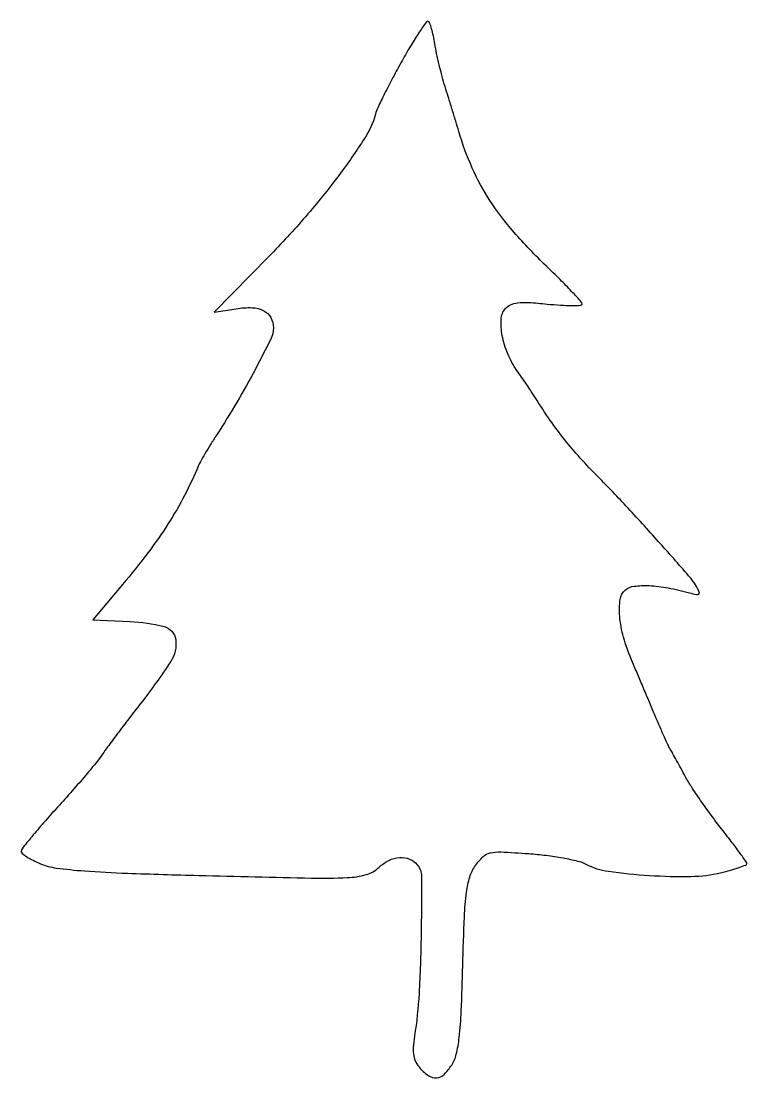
# Model space of a CAD drawing. Extents: x 0 to 141, y 0 to 205.
import ezdxf

# ---------------------------------------------------------------- set-up
doc = ezdxf.new("R2010")
doc.units = 0

msp = doc.modelspace()

# ---------------------------------------------------------------- linework, layer by layer
msp.add_lwpolyline([(74, 197.743937, 0.005676), (72.22825, 194.493566, 0.006673), (70.626187, 191.373537, 0.005927), (69.341048, 188.707462, 0.040666), (68.833828, 187.343521, -0.074877), (66.704291, 182.628446, -0.017409), (61.721403, 175.476354, -0.017445), (55.299521, 167.505857, -0.015649), (48.108431, 159.699454), (37.515606, 148.898907), (41.752384, 149.576395, -0.048064), (44.879823, 149.772148, -0.11133), (47.142857, 149.18153, -0.15278), (48.501124, 147.837167, -0.122438), (49, 145.830451, -0.114728), (48.493987, 143.654209, -0.007709), (45.569257, 137.929609, -0.011337), (41.94891, 131.463735, -0.010505), (37.94935, 125, 0.005003), (36.787167, 123.167163, 0.005626), (35.707268, 121.38125, 0.005184), (34.821751, 119.842636, 0.030054), (34.412864, 119, -0.022228), (31.748495, 113.283281, -0.022), (28.578748, 107.805476, -0.019951), (24.654564, 102.172439, -0.012958), (19.699836, 95.973145), (13.899673, 89.089644), (21.095069, 88.794822, -0.052521), (27.775238, 87.81323, -0.305207), (30.023347, 85.288466, -0.180579), (29.059647, 81.024218, -0.020896), (23.252875, 72.913694, 0.002284), (20.914649, 69.892018, 0.002513), (18.677852, 66.943398, 0.00234), (16.79095, 64.405224, 0.012732), (15.810638, 63, -0.025921), (14.769099, 61.587867, -0.004121), (12.564897, 58.947276, -0.004557), (9.911411, 55.878322, -0.003975), (7.079796, 52.71413, 0.004849), (4.366452, 49.671414, 0.007422), (2.07969, 46.976759, 0.003192), (0.187046, 44.648085, 0.17065), (0, 44.116004, 0.231993), (0.196467, 43.715359, 0.022768), (1.101562, 43.078141, 0.025081), (2.31334, 42.387941, 0.017195), (3.75, 41.723467, 0.066887), (6.816455, 40.890466, 0.0145), (12.288333, 40.326656, 0.009696), (20.648301, 39.872373, 0.002342), (34.5, 39.453755, 0.000915), (56.391693, 38.934842, 0.016728), (63.35958, 39.015559, 0.058019), (67.025205, 39.610672, 0.119903), (69.534779, 41.032673, -0.07494), (71.469312, 42.36923, -0.097327), (73.546501, 42.923911, -0.111363), (75.46704, 42.624002, -0.125999), (76.974156, 41.53114, -0.174782), (77.797609, 39.251649, -0.0042), (77.708339, 27.82383, -0.009974), (77.300434, 16.548338, -0.023674), (76.433734, 8.200066, 0.021825), (76.193614, 5.967539, 0.059945), (76.282545, 4.388099, 0.078319), (76.71664, 3.130258, 0.061811), (77.54519, 1.950066, 0.062033), (79.238653, 0.49058, 0.175129), (80.732738, 0.123882, 0.167231), (82.162618, 0.792612, 0.055532), (83.658048, 2.600867, 0.087912), (84.551455, 4.686785, 0.029537), (85.114673, 7.963211, 0.017326), (85.505462, 13.059518, 0.003791), (85.807121, 21.850867, -0.00324), (86.125344, 31.433287, -0.021708), (86.520726, 36.181096, -0.045223), (87.170784, 39.131306, -0.077103), (88.29156, 41.38685, -0.046421), (89.764448, 43.107954, -0.13856), (91.116041, 43.837257, -0.067146), (93.17675, 44.013579, -0.00543), (98.614038, 43.689163, -0.013609), (101.992071, 43.358176, -0.014282), (105.292822, 42.847669, -0.014054), (108.109558, 42.246962, -0.059828), (109.718936, 41.645344, 0.085052), (114.113745, 40.249412, 0.018571), (122.044372, 39.447932, 0.019995), (130.200438, 39.255436, 0.05482), (135.908075, 39.977948, 0.008984), (137.860004, 40.483461, 0.014385), (139.504247, 40.992352, 0.008166), (140.829371, 41.468936, 0.311863), (141, 41.715894, 0.156081), (140.887616, 42.067143, 0.00214), (139.557437, 43.916237, 0.005794), (137.971344, 46.048863, 0.003751), (136.089147, 48.481249, -0.008174), (134.055033, 51.15856, -0.007045), (132.004093, 54.035756, -0.007108), (130.217473, 56.698487, -0.020322), (129.078674, 58.615096, 0.001034), (128.211108, 60.212442, 0.001047), (127.340595, 61.799434, 0.001018), (126.577264, 63.177503, 0.004282), (126.11021, 64, -0.022434), (125.634008, 64.91437, -0.003263), (124.762044, 66.821875, -0.003688), (123.761866, 69.092833, -0.003153), (122.740786, 71.5, 0.000571), (121.662327, 74.079404, 0.00045), (120.489043, 76.869586, 0.000455), (119.394507, 79.459369, 0.001128), (118.58673, 81.353911, -0.033005), (117.039633, 85.737256, -0.04668), (116.298994, 89.806904, -0.056045), (116.381627, 93.079547, -0.187361), (117.406967, 94.922789, -0.144967), (119.103101, 95.649511, -0.040473), (122.019951, 95.75446, -0.03465), (125.695416, 95.33285, -0.02216), (129.884669, 94.361699, 0.014425), (131.184629, 94.039079, 0.197901), (131.65371, 94.122664, 0.357753), (131.765414, 94.463649, 0.034926), (131.368211, 95.306528, 0.051729), (129.687428, 97.69316, 0.003102), (123.863063, 104.291943, 0.005143), (117.510041, 111.254797, 0.007318), (111.71208, 117.299641, -0.012189), (108.211462, 121.021222, -0.01659), (105.25235, 124.554011, -0.016116), (102.470093, 128.355135, -0.010567), (99.502511, 132.899592, 0.007276), (98.974528, 133.719872, 0.00227), (98.158888, 134.935431, 0.002268), (97.235381, 136.285111, 0.002502), (96.329205, 137.582728, -0.054168), (94.547086, 140.795949, -0.053256), (93.484209, 144.335203, -0.059046), (93.269305, 147.519928, -0.16193), (94.077427, 149.593294, -0.114278), (95.074622, 150.352159, -0.078655), (96.450229, 150.726875, -0.042871), (98.565042, 150.776098, -0.009418), (102.190775, 150.480841, 0.009418), (104.801786, 150.268215, 0.015837), (106.99979, 150.200608, 0.009739), (108.759183, 150.236502, 0.402582), (109, 150.487118, 0.188377), (108.826528, 150.931218, 0.003038), (106.960076, 152.931286, 0.007481), (104.717194, 155.23558, 0.004836), (102.055576, 157.83861, -0.021554), (95.739275, 164.443123, -0.035815), (91.089216, 170.580402, -0.039211), (87.653874, 176.892539, -0.033515), (85.035039, 184, 0.001533), (84.43092, 186.031191, 0.000934), (83.705579, 188.42664, 0.000936), (82.977768, 190.798218, 0.00166), (82.367599, 192.750263, -0.010817), (81.805978, 194.669752, -0.006814), (81.229446, 196.933445, -0.00684), (80.723014, 199.176256, -0.012459), (80.380423, 201.022427, 0.012623), (80.089019, 202.589899, 0.017704), (79.744486, 203.971088, 0.014098), (79.392428, 205.077544, 0.176174), (79.118648, 205.41265, 0.392422), (78.742801, 205.332185, 0.005854), (77.359853, 203.311899, 0.012208), (75.769941, 200.799151, 0.007328)], format="xyb", close=True)

doc.saveas('drawing.dxf')
